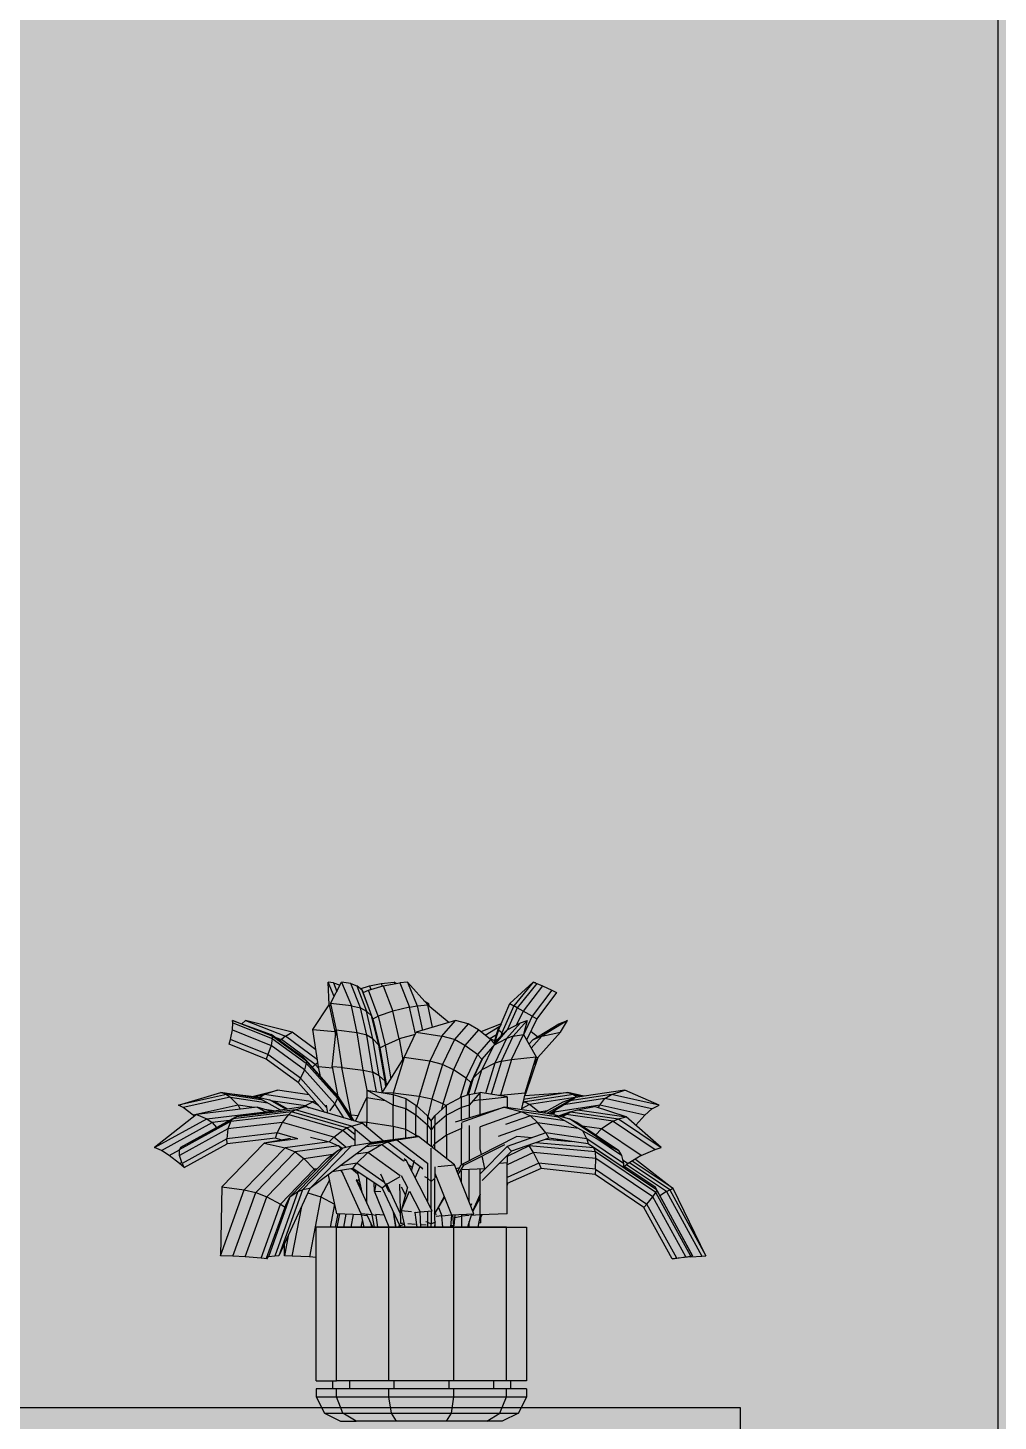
# Model space of a CAD drawing. Header units: millimetres. Extents: x 2258 to 5600, y 711 to 2563.
# Drawn here: x 4138.59 to 4161, y 996.62 to 1028.79 of the extents above; entities that cross this region are included whole.
import ezdxf

# ---------------------------------------------------------------- set-up
doc = ezdxf.new("R2010")
doc.units = ezdxf.units.MM
doc.layers.add('HAT', color=8, linetype='Continuous', lineweight=18)

msp = doc.modelspace()

# ---------------------------------------------------------------- hatches: boundary and pattern name
at = {"true_color": 0xa0522d}
h = msp.add_hatch(color=15, dxfattribs=at)
h.dxf.hatch_style = 1
h.paths.add_polyline_path([(4055.083, 784.054), (4031.083, 784.054), (4031.083, 776.222), (4055.083, 776.222)])
h.paths.add_polyline_path([(4042.083, 780.222, -1), (4044.083, 780.222, -1)], flags=16)
h.paths.add_polyline_path([(4055.083, 776.222), (4031.083, 776.222), (4031.083, 766.622), (4055.083, 766.622)])
h.paths.add_polyline_path([(4042.083, 771.122, -1), (4044.083, 771.122, -1)], flags=16)
h.paths.add_polyline_path([(4131.043, 776.222), (4131.043, 778.622), (4055.083, 778.622), (4055.083, 776.222), (4055.083, 766.622), (4131.043, 766.622), (4131.043, 770.622)])
h.paths.add_polyline_path([(4131.043, 790.622), (4055.083, 790.622), (4055.083, 784.054), (4055.083, 778.622), (4131.043, 778.622), (4131.043, 784.622)])
h.paths.add_polyline_path([(4125.038, 796.622), (4060.503, 796.594, 0.386151), (4055.083, 790.622), (4131.043, 790.622, 0.414468)])
h.paths.add_polyline_path([(4063.083, 814.622), (4055.083, 814.622), (4055.083, 790.622, -0.414214), (4061.083, 796.622), (4063.083, 796.622)])
h.paths.add_polyline_path([(4079.083, 814.622), (4063.083, 814.622), (4063.083, 796.622), (4079.083, 796.622)])
h.paths.add_polyline_path([(4095.083, 814.622), (4079.083, 814.622), (4079.083, 796.622), (4095.083, 796.622)])
h.paths.add_polyline_path([(4111.083, 814.622), (4095.083, 814.622), (4095.083, 796.622), (4111.083, 796.622)])
h.paths.add_polyline_path([(4125.043, 814.622), (4111.083, 814.622), (4111.083, 796.622), (4125.043, 796.622)])
h.paths.add_polyline_path([(4131.043, 814.622), (4125.043, 814.622), (4125.043, 796.622, -0.414214), (4131.043, 790.622)])
h.paths.add_polyline_path([(4155.043, 784.054), (4131.043, 784.054), (4131.043, 776.222), (4155.043, 776.222)])
h.paths.add_polyline_path([(4144.043, 780.222, -1), (4142.043, 780.222, -1)], flags=16)
h.paths.add_polyline_path([(4155.043, 776.222), (4131.043, 776.222), (4131.043, 766.622), (4155.043, 766.622)])
h.paths.add_polyline_path([(4144.043, 771.222, -1), (4142.043, 771.222, -1)], flags=16)
h.paths.add_polyline_path([(4178.995, 846.622), (4164.997, 846.622), (4164.997, 766.622), (4178.995, 766.622)], flags=17)
h.paths.add_polyline_path([(4164.997, 846.622), (4178.995, 846.622), (4178.995, 850.622), (4160.997, 850.622), (4160.997, 766.872), (4160.997, 766.622), (4164.997, 766.622)])
h.paths.add_polyline_path([(4202.997, 850.622), (4178.995, 850.622), (4178.995, 770.622), (4202.997, 770.622)])
h.paths.add_polyline_path([(4055.083, 988.222), (4031.083, 988.222), (4031.083, 978.622), (4055.083, 978.622)])
h.paths.add_polyline_path([(4044.083, 983.122, -1), (4042.083, 983.122, -1)], flags=16)
h.paths.add_polyline_path([(4055.083, 996.371), (4031.083, 996.371), (4031.083, 988.222), (4055.083, 988.222)])
h.paths.add_polyline_path([(4042.083, 992.222, -1), (4044.083, 992.222, -1)], flags=16)
h.paths.add_polyline_path([(4131.043, 988.222), (4131.043, 990.622), (4055.083, 990.622), (4055.083, 978.622), (4131.043, 978.622), (4131.043, 982.622)])
h.paths.add_polyline_path([(4131.043, 1002.622), (4055.083, 1002.622), (4055.083, 996.371), (4055.083, 990.622), (4131.043, 990.622), (4131.043, 996.622)])
h.paths.add_polyline_path([(4125.038, 1008.622), (4060.503, 1008.594, 0.386151), (4055.083, 1002.622), (4131.043, 1002.622, 0.414468)])
h.paths.add_polyline_path([(4063.083, 1026.622), (4055.083, 1026.622), (4055.083, 1002.622, -0.414214), (4061.083, 1008.622), (4063.083, 1008.622)])
h.paths.add_polyline_path([(4079.083, 1026.622), (4063.083, 1026.622), (4063.083, 1008.622), (4079.083, 1008.622)])
h.paths.add_polyline_path([(4095.083, 1026.622), (4079.083, 1026.622), (4079.083, 1008.622), (4095.083, 1008.622)])
h.paths.add_polyline_path([(4111.083, 1026.622), (4095.083, 1026.622), (4095.083, 1008.622), (4111.083, 1008.622)])
h.paths.add_polyline_path([(4125.043, 1026.622), (4111.083, 1026.622), (4111.083, 1008.622), (4125.043, 1008.622)])
h.paths.add_polyline_path([(4131.043, 1026.622), (4125.043, 1026.622), (4125.043, 1008.622, -0.414214), (4131.043, 1002.622)])
h.paths.add_polyline_path([(4155.043, 996.371), (4131.043, 996.371), (4131.043, 988.222), (4155.043, 988.222)])
h.paths.add_polyline_path([(4144.043, 992.222, -1), (4142.043, 992.222, -1)], flags=16)
h.paths.add_polyline_path([(4155.043, 988.222), (4131.043, 988.222), (4131.043, 978.622), (4155.043, 978.622)])
h.paths.add_polyline_path([(4142.043, 983.222, -1), (4144.043, 983.222, -1)], flags=16)
h.paths.add_polyline_path([(4164.997, 1058.622), (4178.995, 1058.622), (4178.995, 1062.622), (4160.997, 1062.622), (4160.997, 979.19), (4160.997, 978.622), (4164.997, 978.622)])
h.paths.add_polyline_path([(4178.995, 1058.622), (4164.997, 1058.622), (4164.997, 978.622), (4178.995, 978.622)], flags=17)
h.paths.add_polyline_path([(4202.997, 1058.622), (4202.997, 1062.622), (4178.995, 1062.622), (4178.995, 982.622), (4202.997, 982.622)])
at = {"layer": 'HAT', "lineweight": 30, "true_color": 0x768692}
h = msp.add_hatch(color=252, dxfattribs=at)
h.dxf.hatch_style = 1
h.paths.add_polyline_path([(4031.083, 1090.939), (4031.083, 996.371), (4055.083, 996.371), (4055.083, 1026.622), (4131.043, 1026.622), (4131.043, 996.371), (4155.043, 996.371), (4155.043, 979.19), (4160.997, 979.19), (4160.997, 1062.622), (4202.997, 1062.622), (4202.997, 1090.939)])

# ---------------------------------------------------------------- linework, layer by layer
at = {"color": 116, "true_color": 0x136734}
for p, q in [((4145.661, 1006.423), (4145.525, 1006.76)), ((4145.546, 1006.235), (4145.525, 1006.76)), ((4145.647, 1006.739), (4145.525, 1006.76)), ((4145.579, 1006.262), (4145.836, 1006.76)), ((4145.647, 1006.739), (4145.724, 1006.546)), ((4145.647, 1006.739), (4145.8, 1006.691)), ((4146.05, 1006.727), (4145.836, 1006.76)), ((4145.836, 1006.76), (4146.06, 1006.212)), ((4146.274, 1006.167), (4146.05, 1006.727)), ((4146.05, 1006.727), (4146.184, 1006.67)), ((4146.184, 1006.67), (4146.41, 1006.091)), ((4146.307, 1006.57), (4146.184, 1006.67)), ((4146.263, 1006.605), (4146.481, 1006.67)), ((4146.455, 1006.57), (4146.792, 1006.67)), ((4146.481, 1006.67), (4146.751, 1006.727)), ((4146.481, 1006.67), (4146.512, 1006.587)), ((4146.751, 1006.727), (4147.046, 1006.76)), ((4146.751, 1006.727), (4146.775, 1006.665)), ((4146.792, 1006.67), (4147.181, 1006.739)), ((4146.792, 1006.67), (4147.019, 1006.091)), ((4147.046, 1006.76), (4147.062, 1006.718)), ((4147.101, 1006.724), (4147.046, 1006.76)), ((4147.357, 1006.76), (4147.181, 1006.739)), ((4147.181, 1006.739), (4147.406, 1006.182)), ((4147.823, 1006.235), (4147.357, 1006.76)), ((4147.357, 1006.76), (4147.581, 1006.212)), ((4149.722, 1006.262), (4150.261, 1006.76)), ((4150.261, 1006.76), (4149.814, 1006.212)), ((4150.341, 1006.727), (4149.892, 1006.167)), ((4150.477, 1006.67), (4150.025, 1006.091)), ((4150.313, 1006.739), (4150.261, 1006.76)), ((4150.261, 1006.76), (4150.341, 1006.727)), ((4150.312, 1006.737), (4150.313, 1006.739)), ((4150.313, 1006.739), (4150.321, 1006.734)), ((4150.341, 1006.727), (4150.477, 1006.67)), ((4150.477, 1006.67), (4150.691, 1006.57)), ((4146.307, 1006.57), (4146.33, 1006.518)), ((4146.476, 1006.122), (4146.307, 1006.57)), ((4146.33, 1006.518), (4146.455, 1006.57)), ((4146.556, 1005.909), (4146.33, 1006.518)), ((4146.68, 1005.969), (4146.455, 1006.57)), ((4150.691, 1006.57), (4150.238, 1005.969)), ((4150.796, 1006.518), (4150.343, 1005.909)), ((4150.691, 1006.57), (4150.796, 1006.518)), ((4145.173, 1005.663), (4145.546, 1006.235)), ((4145.546, 1006.235), (4145.585, 1006.23)), ((4145.546, 1006.235), (4145.682, 1005.617)), ((4146.06, 1006.212), (4145.579, 1006.262)), ((4145.579, 1006.262), (4145.71, 1005.652)), ((4146.06, 1006.212), (4146.274, 1006.167)), ((4146.198, 1005.588), (4146.06, 1006.212)), ((4146.274, 1006.167), (4146.41, 1006.091)), ((4146.417, 1005.536), (4146.274, 1006.167)), ((4146.41, 1006.091), (4146.532, 1005.971)), ((4146.559, 1005.446), (4146.41, 1006.091)), ((4147.019, 1006.091), (4146.68, 1005.969)), ((4147.406, 1006.182), (4147.019, 1006.091)), ((4147.168, 1005.446), (4147.019, 1006.091)), ((4147.406, 1006.182), (4147.581, 1006.212)), ((4147.543, 1005.567), (4147.406, 1006.182)), ((4147.581, 1006.212), (4147.823, 1006.235)), ((4147.581, 1006.212), (4147.705, 1005.645)), ((4147.743, 1006.323), (4147.843, 1006.262)), ((4147.843, 1006.262), (4147.8, 1006.258)), ((4147.823, 1006.235), (4148.319, 1005.829)), ((4147.936, 1005.716), (4147.823, 1006.235)), ((4147.843, 1006.262), (4147.853, 1006.208)), ((4149.459, 1005.652), (4149.722, 1006.262)), ((4149.814, 1006.212), (4149.537, 1005.588)), ((4149.892, 1006.167), (4149.663, 1005.662)), ((4149.722, 1006.262), (4149.814, 1006.212)), ((4149.892, 1006.167), (4149.814, 1006.212)), ((4150.025, 1006.091), (4149.878, 1005.776)), ((4150.025, 1006.091), (4149.892, 1006.167)), ((4150.238, 1005.969), (4150.025, 1006.091)), ((4143.313, 1005.657), (4143.321, 1005.822)), ((4144.233, 1005.511), (4143.315, 1005.874)), ((4143.315, 1005.874), (4144.212, 1005.552)), ((4143.321, 1005.822), (4143.315, 1005.874)), ((4143.321, 1005.822), (4144.235, 1005.46)), ((4143.619, 1005.874), (4143.534, 1005.794)), ((4143.619, 1005.874), (4144.539, 1005.511)), ((4144.695, 1005.603), (4143.619, 1005.874)), ((4146.694, 1005.306), (4146.536, 1005.96)), ((4146.556, 1005.909), (4146.68, 1005.969)), ((4146.556, 1005.909), (4146.718, 1005.241)), ((4146.68, 1005.969), (4146.839, 1005.306)), ((4148.468, 1005.874), (4147.56, 1005.603)), ((4148.149, 1005.511), (4148.468, 1005.874)), ((4148.756, 1005.794), (4148.44, 1005.432)), ((4148.756, 1005.794), (4148.468, 1005.874)), ((4148.995, 1005.657), (4148.756, 1005.794)), ((4149.522, 1005.799), (4149.051, 1005.612)), ((4149.149, 1005.534), (4149.49, 1005.742)), ((4149.518, 1005.789), (4149.446, 1005.663)), ((4149.964, 1005.822), (4149.647, 1005.46)), ((4149.655, 1005.657), (4149.964, 1005.822)), ((4149.799, 1005.511), (4150.118, 1005.874)), ((4149.964, 1005.822), (4150.118, 1005.874)), ((4150.118, 1005.874), (4150.033, 1005.552)), ((4150.238, 1005.969), (4150.035, 1005.545)), ((4150.343, 1005.909), (4150.105, 1005.421)), ((4150.238, 1005.969), (4150.343, 1005.909)), ((4150.259, 1005.432), (4150.853, 1005.794)), ((4151.055, 1005.874), (4150.456, 1005.511)), ((4150.853, 1005.794), (4151.055, 1005.874)), ((4150.888, 1005.603), (4151.055, 1005.874)), ((4143.241, 1005.324), (4143.269, 1005.434)), ((4143.269, 1005.434), (4143.313, 1005.657)), ((4144.135, 1005.085), (4143.269, 1005.434)), ((4143.313, 1005.657), (4144.207, 1005.298)), ((4144.235, 1005.46), (4144.207, 1005.298)), ((4144.233, 1005.511), (4144.212, 1005.552)), ((4144.965, 1004.999), (4144.212, 1005.552)), ((4144.212, 1005.552), (4144.937, 1005.031)), ((4144.233, 1005.511), (4144.235, 1005.46)), ((4145.024, 1004.933), (4144.233, 1005.511)), ((4144.235, 1005.46), (4145.02, 1004.886)), ((4144.295, 1005.49), (4144.444, 1005.432)), ((4144.444, 1005.432), (4144.418, 1005.403)), ((4144.539, 1005.511), (4144.444, 1005.432)), ((4145.228, 1004.859), (4144.444, 1005.432)), ((4144.539, 1005.511), (4144.695, 1005.603)), ((4145.279, 1004.967), (4144.539, 1005.511)), ((4145.243, 1005.198), (4144.695, 1005.603)), ((4145.305, 1004.799), (4145.173, 1005.663)), ((4145.173, 1005.663), (4145.682, 1005.617)), ((4145.618, 1004.799), (4145.71, 1005.652)), ((4145.682, 1005.617), (4145.695, 1005.526)), ((4145.682, 1005.617), (4145.705, 1005.612)), ((4146.198, 1005.588), (4145.71, 1005.652)), ((4145.71, 1005.652), (4145.844, 1004.789)), ((4146.417, 1005.536), (4146.198, 1005.588)), ((4146.335, 1004.728), (4146.198, 1005.588)), ((4146.559, 1005.446), (4146.417, 1005.536)), ((4146.558, 1004.678), (4146.417, 1005.536)), ((4146.559, 1005.446), (4146.694, 1005.306)), ((4146.703, 1004.594), (4146.559, 1005.446)), ((4146.839, 1005.306), (4147.168, 1005.446)), ((4147.533, 1005.549), (4147.168, 1005.446)), ((4147.168, 1005.446), (4147.249, 1004.963)), ((4147.283, 1005.018), (4147.56, 1005.603)), ((4147.56, 1005.603), (4148.149, 1005.511)), ((4148.149, 1005.511), (4147.876, 1004.933)), ((4148.44, 1005.432), (4148.149, 1005.511)), ((4148.44, 1005.432), (4148.167, 1004.859)), ((4148.684, 1005.298), (4148.44, 1005.432)), ((4148.995, 1005.657), (4148.684, 1005.298)), ((4149.277, 1005.434), (4148.976, 1005.085)), ((4149.277, 1005.434), (4148.995, 1005.657)), ((4149.261, 1005.46), (4149.231, 1005.47)), ((4149.261, 1005.46), (4149.252, 1005.452)), ((4149.261, 1005.46), (4149.41, 1005.55)), ((4149.261, 1005.46), (4149.365, 1005.408)), ((4149.277, 1005.434), (4149.372, 1005.324)), ((4149.446, 1005.663), (4149.349, 1005.351)), ((4149.352, 1005.301), (4149.647, 1005.46)), ((4149.459, 1005.652), (4149.355, 1005.341)), ((4149.357, 1005.341), (4149.437, 1005.434)), ((4149.364, 1005.349), (4149.459, 1005.652)), ((4149.437, 1005.434), (4149.372, 1005.324)), ((4149.647, 1005.46), (4149.374, 1004.886)), ((4149.655, 1005.657), (4149.378, 1005.337)), ((4149.655, 1005.657), (4149.437, 1005.434)), ((4149.446, 1005.663), (4149.459, 1005.652)), ((4149.537, 1005.588), (4149.459, 1005.652)), ((4149.537, 1005.588), (4149.511, 1005.509)), ((4149.524, 1004.933), (4149.799, 1005.511)), ((4149.537, 1005.588), (4149.565, 1005.565)), ((4149.799, 1005.511), (4149.647, 1005.46)), ((4149.758, 1004.971), (4150.033, 1005.552)), ((4149.799, 1005.511), (4150.033, 1005.552)), ((4150.033, 1005.552), (4150.326, 1005.031)), ((4150.158, 1005.329), (4150.259, 1005.432)), ((4150.259, 1005.432), (4150.161, 1005.323)), ((4150.207, 1005.629), (4150.364, 1005.495)), ((4150.456, 1005.511), (4150.21, 1005.236)), ((4150.259, 1005.432), (4150.456, 1005.511)), ((4150.888, 1005.603), (4150.369, 1005.018)), ((4150.456, 1005.511), (4150.888, 1005.603)), ((4144.092, 1004.981), (4143.241, 1005.324)), ((4144.135, 1005.085), (4144.092, 1004.981)), ((4144.207, 1005.298), (4144.135, 1005.085)), ((4144.888, 1004.539), (4144.135, 1005.085)), ((4144.981, 1004.735), (4144.207, 1005.298)), ((4146.694, 1005.306), (4146.718, 1005.241)), ((4146.839, 1004.468), (4146.694, 1005.306)), ((4146.718, 1005.241), (4146.839, 1005.306)), ((4146.718, 1005.241), (4146.864, 1004.411)), ((4146.839, 1005.306), (4146.974, 1004.525)), ((4148.684, 1005.298), (4148.416, 1004.735)), ((4148.976, 1005.085), (4148.684, 1005.298)), ((4148.976, 1005.085), (4148.715, 1004.539)), ((4149.076, 1004.981), (4148.976, 1005.085)), ((4149.372, 1005.324), (4149.076, 1004.981)), ((4149.341, 1005.288), (4149.077, 1004.735)), ((4144.832, 1004.444), (4144.092, 1004.981)), ((4144.981, 1004.735), (4144.888, 1004.539)), ((4144.937, 1005.031), (4145.004, 1004.971)), ((4145.67, 1004.203), (4144.937, 1005.031)), ((4145.02, 1004.886), (4144.981, 1004.735)), ((4145.679, 1003.951), (4144.981, 1004.735)), ((4145.004, 1004.971), (4145.731, 1004.151)), ((4145.024, 1004.933), (4145.02, 1004.886)), ((4145.02, 1004.886), (4145.738, 1004.079)), ((4145.022, 1004.933), (4145.024, 1004.933)), ((4145.67, 1004.201), (4145.024, 1004.933)), ((4145.161, 1004.792), (4145.228, 1004.859)), ((4145.228, 1004.859), (4145.289, 1004.904)), ((4145.312, 1004.764), (4145.228, 1004.859)), ((4145.623, 1004.771), (4145.305, 1004.799)), ((4145.346, 1004.583), (4145.305, 1004.799)), ((4145.844, 1004.789), (4145.618, 1004.799)), ((4145.618, 1004.799), (4145.749, 1004.121)), ((4145.844, 1004.789), (4146.335, 1004.728)), ((4146.058, 1003.687), (4145.844, 1004.789)), ((4146.335, 1004.728), (4146.558, 1004.678)), ((4146.423, 1004.265), (4146.335, 1004.728)), ((4146.772, 1004.205), (4147.283, 1005.018)), ((4147.283, 1005.018), (4147.028, 1004.191)), ((4147.876, 1004.933), (4147.283, 1005.018)), ((4147.876, 1004.933), (4147.623, 1004.118)), ((4148.167, 1004.859), (4147.876, 1004.933)), ((4148.167, 1004.859), (4147.92, 1004.056)), ((4148.416, 1004.735), (4148.167, 1004.859)), ((4148.416, 1004.735), (4148.174, 1003.951)), ((4148.715, 1004.539), (4148.416, 1004.735)), ((4149.076, 1004.981), (4148.819, 1004.444)), ((4149.098, 1005.007), (4148.874, 1004.539)), ((4149.077, 1004.735), (4148.874, 1004.539)), ((4148.907, 1004.185), (4149.077, 1004.735)), ((4149.374, 1004.886), (4149.077, 1004.735)), ((4149.374, 1004.886), (4149.157, 1004.19)), ((4149.524, 1004.933), (4149.288, 1004.169)), ((4149.524, 1004.933), (4149.374, 1004.886)), ((4149.758, 1004.971), (4149.504, 1004.151)), ((4149.524, 1004.933), (4149.758, 1004.971)), ((4149.758, 1004.971), (4150.326, 1005.031)), ((4150.073, 1004.203), (4150.326, 1005.031)), ((4150.369, 1005.018), (4150.091, 1004.203)), ((4150.369, 1005.018), (4150.269, 1004.846)), ((4150.369, 1005.018), (4150.318, 1005.007)), ((4144.888, 1004.539), (4144.832, 1004.444)), ((4145.448, 1003.751), (4144.832, 1004.444)), ((4145.487, 1003.864), (4144.888, 1004.539)), ((4146.703, 1004.594), (4146.558, 1004.678)), ((4146.641, 1004.228), (4146.558, 1004.678)), ((4146.839, 1004.468), (4146.703, 1004.594)), ((4146.703, 1004.594), (4146.772, 1004.205)), ((4146.839, 1004.468), (4146.864, 1004.411)), ((4146.859, 1004.344), (4146.839, 1004.468)), ((4146.864, 1004.411), (4146.918, 1004.435)), ((4146.864, 1004.411), (4146.87, 1004.362)), ((4148.715, 1004.539), (4148.575, 1004.085)), ((4148.819, 1004.444), (4148.715, 1004.539)), ((4148.819, 1004.444), (4148.725, 1004.142)), ((4148.874, 1004.539), (4148.755, 1004.152)), ((4148.874, 1004.539), (4148.819, 1004.444)), ((4142.07, 1003.918), (4143.045, 1004.21)), ((4143.174, 1004.162), (4142.07, 1003.918)), ((4143.262, 1004.103), (4142.174, 1003.862)), ((4143.948, 1004.07), (4143.045, 1004.21)), ((4143.174, 1004.162), (4143.045, 1004.21)), ((4143.045, 1004.21), (4143.881, 1004.11)), ((4144.014, 1004.034), (4143.174, 1004.162)), ((4143.174, 1004.162), (4143.262, 1004.103)), ((4143.262, 1004.103), (4144.128, 1003.97)), ((4143.444, 1003.918), (4143.262, 1004.103)), ((4143.771, 1004.121), (4144.354, 1004.267)), ((4143.838, 1004.115), (4144.053, 1004.162)), ((4143.881, 1004.11), (4144.172, 1004.038)), ((4143.881, 1004.11), (4144.431, 1003.802)), ((4144.053, 1004.162), (4143.943, 1004.093)), ((4144.354, 1004.267), (4144.053, 1004.162)), ((4145.168, 1003.993), (4144.053, 1004.162)), ((4145.089, 1004.154), (4144.354, 1004.267)), ((4145.731, 1004.151), (4145.67, 1004.203)), ((4146.089, 1003.564), (4145.67, 1004.203)), ((4145.731, 1004.151), (4146.119, 1003.556)), ((4145.741, 1004.095), (4145.738, 1004.079)), ((4146.155, 1003.545), (4146.415, 1004.093)), ((4147.024, 1003.918), (4146.415, 1004.267)), ((4146.415, 1004.267), (4147.024, 1004.162)), ((4146.415, 1004.267), (4146.415, 1004.093)), ((4146.415, 1004.093), (4146.839, 1004.023)), ((4146.415, 1004.093), (4146.415, 1003.514)), ((4147.028, 1004.191), (4146.79, 1004.201)), ((4147.028, 1004.191), (4147.019, 1004.162)), ((4147.024, 1004.162), (4147.317, 1004.072)), ((4147.024, 1004.162), (4147.024, 1003.918)), ((4147.623, 1004.118), (4147.028, 1004.191)), ((4147.623, 1004.118), (4147.573, 1003.897)), ((4147.92, 1004.056), (4147.623, 1004.118)), ((4148.607, 1004.103), (4148.254, 1003.918)), ((4148.779, 1004.162), (4148.607, 1004.103)), ((4148.607, 1003.862), (4148.607, 1004.103)), ((4148.779, 1004.162), (4149.038, 1004.21)), ((4149.038, 1004.21), (4148.779, 1003.918)), ((4148.779, 1004.162), (4148.779, 1003.918)), ((4149.658, 1004.11), (4149.038, 1004.21)), ((4149.038, 1004.038), (4149.038, 1004.21)), ((4149.038, 1004.038), (4149.658, 1004.11)), ((4149.504, 1004.151), (4149.45, 1004.142)), ((4149.5, 1004.134), (4149.504, 1004.151)), ((4149.504, 1004.151), (4150.073, 1004.203)), ((4149.658, 1004.11), (4149.658, 1003.859)), ((4150.073, 1004.203), (4149.983, 1003.812)), ((4151.061, 1004.21), (4150.038, 1004.052)), ((4150.091, 1004.203), (4150.051, 1004.113)), ((4150.063, 1004.141), (4151.061, 1004.21)), ((4150.091, 1004.203), (4150.071, 1004.201)), ((4151.189, 1004.162), (4150.073, 1003.993)), ((4151.273, 1004.103), (4150.174, 1003.936)), ((4151.23, 1004.093), (4150.575, 1003.727)), ((4150.629, 1003.72), (4151.23, 1004.093)), ((4150.952, 1003.993), (4151.23, 1004.093)), ((4151.426, 1004.123), (4151.061, 1004.21)), ((4151.061, 1004.21), (4151.189, 1004.162)), ((4152.067, 1004.162), (4151.106, 1004.016)), ((4151.189, 1004.162), (4151.389, 1004.116)), ((4151.189, 1004.162), (4151.273, 1004.103)), ((4152.374, 1004.267), (4151.23, 1004.093)), ((4151.273, 1004.103), (4151.281, 1004.1)), ((4151.274, 1004.1), (4151.273, 1004.103)), ((4151.918, 1004.072), (4152.067, 1004.162)), ((4152.067, 1004.162), (4152.374, 1004.267)), ((4153.172, 1003.918), (4152.067, 1004.162)), ((4153.172, 1003.918), (4152.374, 1004.267)), ((4143.444, 1003.918), (4142.406, 1003.689)), ((4143.884, 1003.869), (4142.485, 1003.705)), ((4142.722, 1003.604), (4144.079, 1003.764)), ((4144.68, 1003.764), (4143.323, 1003.604)), ((4144.996, 1003.885), (4143.398, 1003.65)), ((4144.773, 1003.81), (4143.398, 1003.65)), ((4143.444, 1003.918), (4143.496, 1003.823)), ((4143.817, 1003.861), (4143.444, 1003.918)), ((4143.884, 1003.869), (4144.079, 1003.764)), ((4144.218, 1003.771), (4143.884, 1003.869)), ((4144.009, 1003.831), (4144.318, 1003.784)), ((4144.079, 1003.764), (4144.091, 1003.751)), ((4144.11, 1003.754), (4144.079, 1003.764)), ((4144.172, 1004.038), (4144.29, 1003.993)), ((4144.56, 1003.82), (4144.172, 1004.038)), ((4144.197, 1004.028), (4144.999, 1003.907)), ((4144.59, 1003.825), (4144.29, 1003.993)), ((4144.613, 1003.705), (4144.68, 1003.764)), ((4144.68, 1003.764), (4144.773, 1003.81)), ((4145.95, 1003.394), (4144.68, 1003.764)), ((4144.773, 1003.81), (4144.996, 1003.885)), ((4146.062, 1003.435), (4144.773, 1003.81)), ((4144.999, 1003.907), (4144.973, 1003.88)), ((4146.311, 1003.501), (4144.996, 1003.885)), ((4144.999, 1003.907), (4145.168, 1003.993)), ((4144.999, 1003.907), (4145.081, 1003.859)), ((4145.168, 1003.993), (4145.219, 1004.008)), ((4145.168, 1003.993), (4145.3, 1003.918)), ((4145.477, 1003.916), (4145.513, 1003.733)), ((4145.679, 1003.951), (4145.557, 1003.787)), ((4145.738, 1004.079), (4145.679, 1003.951)), ((4145.886, 1003.623), (4145.679, 1003.951)), ((4145.738, 1004.079), (4146.065, 1003.571)), ((4147.317, 1003.833), (4147.024, 1003.918)), ((4147.024, 1003.427), (4147.024, 1003.918)), ((4147.317, 1004.072), (4147.551, 1003.918)), ((4147.317, 1004.072), (4147.317, 1003.833)), ((4147.551, 1003.689), (4147.317, 1003.833)), ((4147.317, 1003.353), (4147.317, 1003.831)), ((4147.551, 1003.918), (4147.817, 1003.673)), ((4147.551, 1003.918), (4147.551, 1003.689)), ((4147.92, 1004.056), (4147.828, 1003.655)), ((4148.174, 1003.951), (4147.92, 1004.056)), ((4148.254, 1003.918), (4147.987, 1003.673)), ((4148.174, 1003.951), (4148.142, 1003.817)), ((4148.246, 1003.912), (4148.174, 1003.951)), ((4148.254, 1003.689), (4148.254, 1003.918)), ((4148.607, 1003.862), (4148.254, 1003.689)), ((4148.462, 1003.533), (4149.593, 1003.869)), ((4148.779, 1003.918), (4148.607, 1003.862)), ((4149.593, 1003.869), (4148.607, 1003.514)), ((4148.607, 1003.578), (4148.607, 1003.862)), ((4148.779, 1003.918), (4148.779, 1003.628)), ((4149.038, 1004.038), (4148.858, 1004.007)), ((4149.996, 1003.764), (4149.036, 1003.42)), ((4149.038, 1003.704), (4149.038, 1004.038)), ((4150.736, 1003.705), (4149.593, 1003.869)), ((4149.593, 1003.869), (4149.996, 1003.764)), ((4150.174, 1003.936), (4149.986, 1003.831)), ((4150.85, 1003.64), (4149.996, 1003.764)), ((4149.996, 1003.764), (4150.194, 1003.673)), ((4150.073, 1003.993), (4150.017, 1003.962)), ((4150.027, 1004.007), (4150.073, 1003.993)), ((4150.073, 1003.993), (4150.174, 1003.936)), ((4150.397, 1003.759), (4150.174, 1003.936)), ((4150.389, 1003.754), (4150.397, 1003.759)), ((4150.583, 1003.787), (4150.397, 1003.759)), ((4150.397, 1003.759), (4150.402, 1003.753)), ((4150.497, 1003.738), (4150.952, 1003.993)), ((4150.668, 1003.713), (4150.749, 1003.759)), ((4150.749, 1003.759), (4150.732, 1003.705)), ((4151.796, 1003.918), (4150.749, 1003.759)), ((4150.749, 1003.759), (4150.776, 1003.81)), ((4151.125, 1003.764), (4150.862, 1003.669)), ((4151.918, 1004.072), (4150.961, 1003.926)), ((4151.02, 1003.705), (4151.125, 1003.764)), ((4151.125, 1003.764), (4151.286, 1003.81)), ((4151.125, 1003.764), (4152.232, 1003.604)), ((4151.286, 1003.81), (4151.677, 1003.885)), ((4151.286, 1003.81), (4152.407, 1003.65)), ((4152.407, 1003.65), (4151.677, 1003.885)), ((4151.762, 1003.858), (4151.796, 1003.918)), ((4151.796, 1003.918), (4151.918, 1004.072)), ((4152.836, 1003.689), (4151.796, 1003.918)), ((4152.998, 1003.833), (4151.918, 1004.072)), ((4152.836, 1003.689), (4152.998, 1003.833)), ((4152.998, 1003.833), (4153.172, 1003.918)), ((4142.485, 1003.705), (4141.514, 1002.939)), ((4141.514, 1002.939), (4142.722, 1003.604)), ((4141.673, 1002.87), (4142.848, 1003.519)), ((4142.093, 1002.895), (4143.28, 1003.548)), ((4143.398, 1003.65), (4142.115, 1002.939)), ((4142.115, 1002.939), (4143.323, 1003.604)), ((4142.406, 1003.689), (4142.429, 1003.661)), ((4142.485, 1003.705), (4142.722, 1003.604)), ((4142.722, 1003.604), (4142.848, 1003.519)), ((4143.244, 1003.564), (4142.848, 1003.519)), ((4142.848, 1003.519), (4142.945, 1003.399)), ((4143.28, 1003.548), (4143.21, 1003.371)), ((4144.469, 1003.52), (4143.21, 1003.371)), ((4143.28, 1003.548), (4144.613, 1003.705)), ((4143.28, 1003.548), (4143.323, 1003.604)), ((4143.323, 1003.604), (4143.398, 1003.65)), ((4144.349, 1003.275), (4144.469, 1003.52)), ((4144.469, 1003.52), (4144.613, 1003.705)), ((4145.652, 1003.178), (4144.469, 1003.52)), ((4144.613, 1003.705), (4145.862, 1003.342)), ((4145.51, 1003.733), (4145.513, 1003.736)), ((4146.034, 1003.687), (4146.058, 1003.687)), ((4146.214, 1003.671), (4146.058, 1003.687)), ((4146.068, 1003.633), (4146.058, 1003.687)), ((4146.062, 1003.435), (4146.311, 1003.501)), ((4146.415, 1003.514), (4146.235, 1003.522)), ((4146.8, 1003.09), (4146.311, 1003.501)), ((4147.024, 1003.427), (4146.415, 1003.514)), ((4146.415, 1003.412), (4146.415, 1003.514)), ((4147.817, 1003.458), (4147.551, 1003.689)), ((4147.551, 1003.227), (4147.551, 1003.687)), ((4147.902, 1003.553), (4147.817, 1003.673)), ((4147.817, 1003.673), (4147.817, 1003.458)), ((4147.817, 1003.032), (4147.817, 1003.458)), ((4147.817, 1003.458), (4147.902, 1003.347)), ((4147.902, 1003.553), (4147.987, 1003.673)), ((4147.902, 1003.553), (4147.902, 1003.347)), ((4147.987, 1003.458), (4147.902, 1003.347)), ((4148.254, 1003.689), (4147.987, 1003.458)), ((4147.987, 1003.673), (4147.987, 1003.458)), ((4147.987, 1003.026), (4147.987, 1003.458)), ((4148.254, 1003.227), (4148.254, 1003.687)), ((4148.607, 1003.501), (4148.607, 1003.379)), ((4150.359, 1003.52), (4149.449, 1003.196)), ((4150.194, 1003.673), (4149.621, 1003.468)), ((4150.994, 1003.558), (4150.194, 1003.673)), ((4150.194, 1003.673), (4150.359, 1003.52)), ((4150.554, 1003.275), (4150.359, 1003.52)), ((4150.359, 1003.52), (4151.304, 1003.383)), ((4150.736, 1003.705), (4152.088, 1002.939)), ((4150.736, 1003.705), (4151.102, 1003.604)), ((4151.02, 1003.705), (4150.896, 1003.659)), ((4151.02, 1003.705), (4150.952, 1003.645)), ((4152.107, 1003.548), (4151.02, 1003.705)), ((4152.088, 1002.939), (4151.102, 1003.604)), ((4151.271, 1003.519), (4151.102, 1003.604)), ((4152.229, 1002.87), (4151.271, 1003.519)), ((4152.107, 1003.548), (4151.837, 1003.371)), ((4152.107, 1003.548), (4152.232, 1003.604)), ((4152.107, 1003.548), (4153.075, 1002.895)), ((4152.232, 1003.604), (4152.407, 1003.65)), ((4152.232, 1003.604), (4153.216, 1002.939)), ((4153.216, 1002.939), (4152.407, 1003.65)), ((4152.623, 1003.458), (4152.63, 1003.458)), ((4152.63, 1003.458), (4152.626, 1003.455)), ((4152.836, 1003.689), (4152.63, 1003.458)), ((4143.21, 1003.371), (4142.088, 1002.754)), ((4143.187, 1003.137), (4142.151, 1002.568)), ((4143.21, 1003.371), (4143.187, 1003.137)), ((4144.349, 1003.275), (4143.187, 1003.137)), ((4143.192, 1003.023), (4143.187, 1003.137)), ((4144.307, 1003.154), (4143.192, 1003.023)), ((4144.655, 1003.145), (4144.05, 1003.037)), ((4144.821, 1003.139), (4144.05, 1003.037)), ((4144.307, 1003.154), (4144.349, 1003.275)), ((4144.456, 1003.109), (4144.307, 1003.154)), ((4144.821, 1003.139), (4144.349, 1003.275)), ((4145.12, 1003.178), (4145.559, 1003.072)), ((4145.652, 1003.178), (4145.551, 1003.072)), ((4145.652, 1003.178), (4145.862, 1003.342)), ((4145.932, 1002.946), (4145.652, 1003.178)), ((4145.862, 1003.342), (4145.95, 1003.394)), ((4145.862, 1003.342), (4146.145, 1003.104)), ((4145.95, 1003.394), (4146.062, 1003.435)), ((4146.147, 1003.229), (4145.95, 1003.394)), ((4146.062, 1003.435), (4146.518, 1003.052)), ((4146.147, 1002.992), (4146.147, 1003.363)), ((4147.113, 1003.119), (4146.507, 1003.037)), ((4147.609, 1003.195), (4146.532, 1003.055)), ((4146.903, 1003.072), (4147.113, 1003.119)), ((4147.024, 1003.427), (4147.024, 1003.118)), ((4147.317, 1003.353), (4147.024, 1003.427)), ((4147.113, 1003.119), (4147.609, 1003.195)), ((4147.113, 1003.119), (4147.817, 1002.577)), ((4147.551, 1003.227), (4147.317, 1003.353)), ((4147.317, 1003.157), (4147.317, 1003.353)), ((4147.596, 1003.193), (4147.551, 1003.227)), ((4147.551, 1003.186), (4147.551, 1003.227)), ((4148.445, 1002.543), (4147.609, 1003.195)), ((4147.902, 1003.345), (4147.902, 1002.965)), ((4148.254, 1003.227), (4147.987, 1003.026)), ((4148.607, 1003.379), (4148.254, 1003.227)), ((4148.254, 1003.227), (4148.254, 1002.692)), ((4149.879, 1003.195), (4148.599, 1002.543)), ((4148.607, 1002.546), (4148.607, 1003.379)), ((4148.794, 1003.429), (4148.776, 1003.432)), ((4148.779, 1003.427), (4148.779, 1002.633)), ((4149.038, 1002.913), (4149.038, 1003.42)), ((4150.554, 1003.275), (4149.662, 1002.96)), ((4150.619, 1003.154), (4149.761, 1002.854)), ((4150.233, 1003.16), (4149.879, 1003.195)), ((4151.21, 1003.068), (4150.539, 1003.126)), ((4151.502, 1003.137), (4150.554, 1003.275)), ((4150.554, 1003.275), (4150.619, 1003.154)), ((4150.555, 1003.131), (4151.161, 1003.075)), ((4151.53, 1003.023), (4150.619, 1003.154)), ((4151.837, 1003.371), (4151.392, 1003.435)), ((4151.502, 1003.137), (4151.408, 1003.322)), ((4151.502, 1003.137), (4151.53, 1003.023)), ((4152.346, 1002.568), (4151.502, 1003.137)), ((4151.837, 1003.371), (4151.698, 1003.227)), ((4152.301, 1002.754), (4151.703, 1003.157)), ((4152.751, 1002.754), (4151.837, 1003.371)), ((4142.196, 1002.476), (4143.192, 1003.023)), ((4144.05, 1003.037), (4143.067, 1002.031)), ((4144.528, 1002.931), (4143.585, 1001.96)), ((4144.763, 1002.839), (4143.852, 1001.901)), ((4144.05, 1003.037), (4144.528, 1002.931)), ((4145.559, 1003.072), (4144.528, 1002.931)), ((4144.528, 1002.931), (4144.763, 1002.839)), ((4145.76, 1002.982), (4144.763, 1002.839)), ((4144.763, 1002.839), (4144.962, 1002.684)), ((4145.747, 1002.87), (4144.826, 1001.921)), ((4145.873, 1002.931), (4144.929, 1001.96)), ((4146.532, 1003.055), (4145.104, 1001.991)), ((4146.065, 1002.978), (4145.104, 1001.991)), ((4145.499, 1002.684), (4145.747, 1002.87)), ((4145.559, 1003.072), (4145.76, 1002.982)), ((4145.747, 1002.87), (4145.873, 1002.931)), ((4145.826, 1002.908), (4145.76, 1002.982)), ((4145.846, 1002.916), (4145.76, 1002.982)), ((4145.873, 1002.931), (4146.065, 1002.978)), ((4146.065, 1002.978), (4146.532, 1003.055)), ((4146.441, 1002.826), (4146.168, 1002.784)), ((4146.184, 1002.579), (4146.441, 1002.826)), ((4146.407, 1002.962), (4146.757, 1003.013)), ((4146.441, 1002.826), (4146.757, 1003.013)), ((4147.186, 1002.283), (4146.441, 1002.826)), ((4146.903, 1003.072), (4146.474, 1003.013)), ((4146.757, 1003.013), (4146.903, 1003.072)), ((4147.255, 1002.636), (4146.757, 1003.013)), ((4146.903, 1003.072), (4147.712, 1002.456)), ((4147.902, 1002.158), (4147.902, 1002.928)), ((4147.987, 1003.026), (4147.921, 1002.951)), ((4147.987, 1002.9), (4147.987, 1003.026)), ((4148.658, 1002.531), (4149.601, 1003.01)), ((4149.662, 1002.96), (4149.036, 1002.335)), ((4149.066, 1002.78), (4149.038, 1002.913)), ((4149.761, 1002.854), (4149.08, 1002.176)), ((4150.167, 1002.982), (4149.657, 1002.731)), ((4149.658, 1002.962), (4149.662, 1002.96)), ((4150.264, 1002.826), (4149.658, 1002.538)), ((4149.662, 1002.96), (4149.761, 1002.854)), ((4150.156, 1002.992), (4150.167, 1002.982)), ((4150.264, 1002.826), (4150.167, 1002.982)), ((4151.697, 1002.839), (4150.167, 1002.982)), ((4151.706, 1002.684), (4150.264, 1002.826)), ((4150.392, 1002.579), (4150.264, 1002.826)), ((4151.661, 1002.931), (4150.323, 1003.049)), ((4152.34, 1002.476), (4151.53, 1003.023)), ((4151.654, 1002.937), (4151.661, 1002.931)), ((4153.106, 1001.96), (4151.661, 1002.931)), ((4151.697, 1002.839), (4151.661, 1002.931)), ((4153.091, 1001.901), (4151.697, 1002.839)), ((4151.706, 1002.684), (4151.697, 1002.839)), ((4152.088, 1002.939), (4152.229, 1002.87)), ((4152.229, 1002.87), (4152.301, 1002.754)), ((4152.751, 1002.754), (4153.075, 1002.895)), ((4153.075, 1002.895), (4153.216, 1002.939)), ((4144.962, 1002.684), (4144.105, 1001.798)), ((4144.642, 1001.798), (4145.499, 1002.684)), ((4144.962, 1002.684), (4145.633, 1002.785)), ((4145.199, 1002.438), (4144.962, 1002.684)), ((4146.184, 1002.579), (4145.808, 1002.517)), ((4146.096, 1002.458), (4146.184, 1002.579)), ((4146.834, 1002.124), (4146.184, 1002.579)), ((4147.255, 1002.636), (4147.327, 1002.649)), ((4147.281, 1002.687), (4147.327, 1002.649)), ((4147.93, 1001.479), (4147.327, 1002.649)), ((4147.471, 1002.473), (4147.383, 1002.54)), ((4147.453, 1002.402), (4147.519, 1002.649)), ((4147.535, 1002.242), (4147.646, 1002.505)), ((4147.817, 1002.577), (4147.817, 1002.23)), ((4147.987, 1002.494), (4147.987, 1002.23)), ((4148.059, 1002.502), (4148.445, 1002.543)), ((4148.886, 1001.408), (4148.445, 1002.543)), ((4148.56, 1002.473), (4148.481, 1002.446)), ((4148.509, 1002.376), (4148.599, 1002.543)), ((4148.53, 1002.319), (4148.658, 1002.531)), ((4148.658, 1002.531), (4148.599, 1002.543)), ((4149.072, 1002.741), (4149.134, 1002.453)), ((4149.488, 1002.582), (4149.658, 1002.595)), ((4150.392, 1002.579), (4149.657, 1002.245)), ((4149.658, 1002.751), (4149.658, 1002.595)), ((4149.658, 1001.408), (4149.658, 1002.595)), ((4150.392, 1002.579), (4150.441, 1002.458)), ((4151.701, 1002.438), (4150.392, 1002.579)), ((4151.701, 1002.438), (4151.706, 1002.684)), ((4153.019, 1001.798), (4151.706, 1002.684)), ((4152.301, 1002.754), (4152.346, 1002.568)), ((4152.324, 1002.654), (4152.455, 1002.568)), ((4152.455, 1002.568), (4152.34, 1002.476)), ((4152.346, 1002.568), (4152.34, 1002.476)), ((4152.373, 1002.502), (4153.078, 1002.031)), ((4153.339, 1001.921), (4152.418, 1002.538)), ((4152.751, 1002.754), (4152.455, 1002.568)), ((4153.412, 1001.96), (4152.481, 1002.584)), ((4153.491, 1001.991), (4152.545, 1002.625)), ((4152.623, 1002.672), (4153.491, 1001.991)), ((4144.426, 1001.634), (4145.199, 1002.438)), ((4145.273, 1002.45), (4145.199, 1002.438)), ((4145.199, 1002.438), (4145.223, 1002.401)), ((4145.359, 1001.798), (4145.561, 1002.191)), ((4145.724, 1001.408), (4145.536, 1002.312)), ((4146.096, 1002.458), (4145.62, 1002.376)), ((4145.87, 1002.337), (4145.828, 1002.412)), ((4146.289, 1001.408), (4145.836, 1002.412)), ((4146.067, 1002.453), (4146.202, 1002.342)), ((4146.769, 1001.999), (4146.096, 1002.458)), ((4146.196, 1002.176), (4146.171, 1002.194)), ((4146.171, 1002.194), (4146.538, 1001.386)), ((4146.191, 1002.391), (4146.301, 1001.909)), ((4146.196, 1002.176), (4146.234, 1002.202)), ((4146.271, 1002.037), (4146.196, 1002.176)), ((4146.415, 1001.657), (4146.415, 1002.24)), ((4146.921, 1001.939), (4146.743, 1002.324)), ((4146.883, 1002.091), (4147.19, 1002.274)), ((4147.355, 1002.026), (4147.221, 1002.288)), ((4147.697, 1002.451), (4147.712, 1002.456)), ((4147.817, 1002.23), (4147.759, 1002.26)), ((4147.902, 1002.158), (4147.817, 1002.23)), ((4147.817, 1002.23), (4147.817, 1001.698)), ((4147.982, 1002.227), (4147.902, 1002.158)), ((4147.902, 1001.533), (4147.902, 1002.158)), ((4147.985, 1002.351), (4148.372, 1001.382)), ((4147.987, 1001.407), (4147.987, 1002.209)), ((4148.607, 1002.124), (4148.607, 1002.409)), ((4148.617, 1002.433), (4149.134, 1002.453)), ((4148.779, 1001.682), (4148.779, 1002.44)), ((4149.038, 1001.386), (4149.038, 1002.448)), ((4150.441, 1002.458), (4149.658, 1002.109)), ((4151.688, 1002.319), (4150.441, 1002.458)), ((4151.701, 1002.438), (4151.688, 1002.319)), ((4152.813, 1001.554), (4151.688, 1002.319)), ((4151.701, 1002.438), (4152.885, 1001.634)), ((4143.067, 1002.031), (4143.041, 1000.436)), ((4143.041, 1000.436), (4143.585, 1001.96)), ((4143.067, 1002.031), (4143.585, 1001.96)), ((4143.326, 1000.429), (4143.852, 1001.901)), ((4143.585, 1001.96), (4143.852, 1001.901)), ((4143.852, 1001.901), (4144.105, 1001.798)), ((4144.826, 1001.921), (4144.294, 1000.431)), ((4145.104, 1001.991), (4144.387, 1000.436)), ((4144.929, 1001.96), (4144.387, 1000.436)), ((4144.642, 1001.798), (4144.826, 1001.921)), ((4144.826, 1001.921), (4144.929, 1001.96)), ((4145.104, 1001.991), (4144.929, 1001.96)), ((4145.058, 1001.895), (4145.359, 1001.798)), ((4146.597, 1001.934), (4146.586, 1002.122)), ((4146.623, 1002.098), (4146.597, 1001.934)), ((4146.597, 1001.934), (4146.744, 1001.926)), ((4146.931, 1001.104), (4146.597, 1001.934)), ((4146.859, 1002.071), (4146.769, 1001.999)), ((4146.769, 1001.999), (4147.183, 1001.132)), ((4146.861, 1002.106), (4146.883, 1002.091)), ((4146.872, 1002.081), (4146.883, 1002.091)), ((4147.198, 1001.408), (4146.883, 1002.091)), ((4146.921, 1001.939), (4146.952, 1001.918)), ((4147.203, 1001.204), (4147.183, 1002.093)), ((4147.355, 1002.026), (4147.213, 1001.474)), ((4147.213, 1001.474), (4147.404, 1001.932)), ((4147.311, 1001.85), (4147.219, 1002.026)), ((4147.404, 1001.932), (4147.653, 1001.454)), ((4149.036, 1001.86), (4148.861, 1001.469)), ((4149.665, 1002.112), (4149.658, 1002.071)), ((4153.019, 1001.798), (4153.091, 1001.901)), ((4153.078, 1002.031), (4153.106, 1001.96)), ((4153.939, 1000.436), (4153.078, 1002.031)), ((4153.106, 1001.96), (4153.091, 1001.901)), ((4153.897, 1000.429), (4153.091, 1001.901)), ((4153.106, 1001.96), (4153.939, 1000.436)), ((4153.339, 1001.921), (4153.186, 1001.826)), ((4153.339, 1001.921), (4153.412, 1001.96)), ((4153.339, 1001.921), (4154.154, 1000.431)), ((4153.412, 1001.96), (4153.491, 1001.991)), ((4153.412, 1001.96), (4154.244, 1000.436)), ((4154.244, 1000.436), (4153.491, 1001.991)), ((4143.608, 1000.415), (4144.105, 1001.798)), ((4143.974, 1000.385), (4144.426, 1001.634)), ((4144.104, 1000.385), (4144.556, 1001.634)), ((4144.105, 1001.798), (4144.426, 1001.634)), ((4144.642, 1001.798), (4144.145, 1000.415)), ((4144.426, 1001.634), (4144.529, 1001.566)), ((4144.556, 1001.634), (4144.642, 1001.798)), ((4144.696, 1000.431), (4144.914, 1001.58)), ((4145.359, 1001.798), (4145.094, 1000.415)), ((4145.359, 1001.798), (4145.672, 1001.634)), ((4145.672, 1001.634), (4145.569, 1001.104)), ((4145.675, 1001.641), (4145.672, 1001.634)), ((4145.677, 1001.629), (4145.672, 1001.634)), ((4148.201, 1001.808), (4147.984, 1001.402)), ((4147.984, 1001.402), (4148.211, 1001.783)), ((4148.07, 1001.562), (4148.067, 1001.569)), ((4148.074, 1001.554), (4148.151, 1001.366)), ((4148.838, 1001.641), (4148.814, 1001.589)), ((4148.864, 1001.462), (4149.038, 1001.778)), ((4152.885, 1001.634), (4152.813, 1001.554)), ((4153.473, 1000.369), (4152.813, 1001.554)), ((4152.885, 1001.634), (4153.019, 1001.798)), ((4153.579, 1000.385), (4152.885, 1001.634)), ((4153.782, 1000.415), (4153.019, 1001.798)), ((4145.693, 1001.104), (4145.752, 1001.407)), ((4146.286, 1001.382), (4145.724, 1001.408)), ((4145.787, 1001.405), (4145.728, 1001.104)), ((4145.885, 1001.104), (4145.942, 1001.397)), ((4146.101, 1001.39), (4146.047, 1001.104)), ((4146.271, 1001.444), (4146.286, 1001.382)), ((4146.286, 1001.382), (4146.348, 1001.102)), ((4146.286, 1001.382), (4146.428, 1001.371)), ((4146.538, 1001.386), (4146.289, 1001.408)), ((4146.289, 1001.104), (4146.315, 1001.245)), ((4146.553, 1001.104), (4146.417, 1001.395)), ((4146.51, 1001.197), (4146.518, 1001.102)), ((4146.628, 1001.371), (4146.538, 1001.386)), ((4146.595, 1001.102), (4146.538, 1001.386)), ((4146.82, 1001.381), (4146.617, 1001.392)), ((4146.617, 1001.392), (4146.628, 1001.371)), ((4146.628, 1001.371), (4146.664, 1001.102)), ((4147.024, 1001.462), (4147.086, 1001.104)), ((4147.09, 1001.102), (4147.031, 1001.448)), ((4147.203, 1001.204), (4147.28, 1001.191)), ((4147.221, 1001.178), (4147.203, 1001.204)), ((4147.447, 1001.456), (4147.213, 1001.474)), ((4147.213, 1001.474), (4147.299, 1001.102)), ((4147.219, 1001.201), (4147.221, 1001.178)), ((4147.519, 1001.451), (4147.525, 1001.44)), ((4147.525, 1001.44), (4147.653, 1001.454)), ((4147.525, 1001.44), (4147.573, 1001.102)), ((4147.653, 1001.454), (4147.93, 1001.479)), ((4147.668, 1001.104), (4147.653, 1001.454)), ((4147.817, 1001.217), (4147.779, 1001.227)), ((4147.817, 1001.467), (4147.817, 1001.217)), ((4147.817, 1001.217), (4147.902, 1001.179)), ((4147.817, 1001.217), (4147.817, 1001.104)), ((4147.902, 1001.476), (4147.902, 1001.179)), ((4147.902, 1001.179), (4147.985, 1001.215)), ((4148.026, 1001.392), (4147.984, 1001.402)), ((4147.984, 1001.402), (4147.987, 1001.104)), ((4148, 1001.22), (4147.987, 1001.217)), ((4148.151, 1001.366), (4148.016, 1001.35)), ((4148.151, 1001.366), (4148.372, 1001.382)), ((4148.174, 1001.102), (4148.151, 1001.366)), ((4148.372, 1001.382), (4148.347, 1001.104)), ((4148.372, 1001.382), (4148.886, 1001.408)), ((4148.429, 1001.132), (4148.404, 1001.384)), ((4148.452, 1001.386), (4148.429, 1001.132)), ((4148.447, 1001.325), (4148.607, 1001.351)), ((4148.607, 1001.394), (4148.607, 1001.351)), ((4148.779, 1001.371), (4148.607, 1001.351)), ((4148.607, 1001.351), (4148.607, 1001.102)), ((4148.728, 1001.4), (4148.712, 1001.363)), ((4148.832, 1001.404), (4148.74, 1001.102)), ((4148.832, 1001.404), (4148.779, 1001.395)), ((4148.779, 1001.402), (4148.779, 1001.395)), ((4148.779, 1001.102), (4148.779, 1001.23)), ((4149.038, 1001.386), (4148.822, 1001.372)), ((4148.832, 1001.405), (4148.832, 1001.404)), ((4148.832, 1001.405), (4148.832, 1001.404)), ((4149.038, 1001.386), (4148.981, 1001.102)), ((4149.048, 1001.204), (4149, 1001.196)), ((4149.658, 1001.408), (4149.038, 1001.386)), ((4149.048, 1001.204), (4149.054, 1001.386)), ((4149.053, 1001.32), (4149.084, 1001.387)), ((4144.6, 1000.899), (4144.513, 1000.436)), ((4145.251, 997.556), (4145.251, 1001.104)), ((4145.715, 1001.104), (4145.251, 1001.104)), ((4145.715, 1001.104), (4145.251, 1001.104)), ((4145.715, 997.556), (4145.715, 1001.104)), ((4145.715, 1001.104), (4146.929, 1001.104)), ((4146.929, 1001.104), (4145.715, 1001.104)), ((4146.929, 997.556), (4146.929, 1001.104)), ((4146.929, 1001.104), (4148.429, 1001.104)), ((4148.429, 1001.104), (4146.929, 1001.104)), ((4147.086, 1001.104), (4147.09, 1001.102)), ((4147.162, 1001.174), (4147.157, 1001.104)), ((4147.185, 1001.104), (4147.181, 1001.133)), ((4147.183, 1001.132), (4147.283, 1001.173)), ((4147.183, 1001.132), (4147.186, 1001.104)), ((4147.186, 1001.104), (4147.185, 1001.104)), ((4147.542, 1001.163), (4147.368, 1001.178)), ((4147.786, 1001.143), (4147.666, 1001.153)), ((4147.902, 1001.102), (4147.902, 1001.179)), ((4147.987, 1001.104), (4147.987, 1001.138)), ((4148.429, 1001.132), (4148.35, 1001.132)), ((4148.429, 997.556), (4148.429, 1001.104)), ((4148.429, 1001.104), (4149.644, 1001.104)), ((4149.644, 1001.104), (4148.429, 1001.104)), ((4149.644, 997.556), (4149.644, 1001.104)), ((4149.644, 1001.104), (4150.107, 1001.104)), ((4149.644, 1001.104), (4150.107, 1001.104)), ((4150.107, 1001.104), (4150.107, 997.556)), ((4144.513, 1000.436), (4144.518, 1000.722)), ((4143.326, 1000.429), (4143.041, 1000.436)), ((4143.608, 1000.415), (4143.326, 1000.429)), ((4143.974, 1000.385), (4143.608, 1000.415)), ((4144.117, 1000.369), (4143.974, 1000.385)), ((4144.145, 1000.415), (4144.104, 1000.385)), ((4144.104, 1000.385), (4144.117, 1000.369)), ((4144.117, 1000.369), (4144.128, 1000.403)), ((4144.294, 1000.431), (4144.145, 1000.415)), ((4144.387, 1000.436), (4144.294, 1000.431)), ((4144.696, 1000.431), (4144.513, 1000.436)), ((4145.094, 1000.415), (4144.696, 1000.431)), ((4145.251, 1000.4), (4145.094, 1000.415)), ((4153.609, 1000.385), (4153.473, 1000.369)), ((4153.473, 1000.369), (4153.579, 1000.385)), ((4153.579, 1000.385), (4153.782, 1000.415)), ((4153.605, 1000.389), (4153.609, 1000.385)), ((4153.903, 1000.415), (4153.609, 1000.385)), ((4153.782, 1000.415), (4153.897, 1000.429)), ((4153.895, 1000.428), (4153.903, 1000.415)), ((4153.897, 1000.429), (4153.939, 1000.436)), ((4153.903, 1000.415), (4154.154, 1000.431)), ((4154.154, 1000.431), (4154.244, 1000.436)), ((4145.251, 997.556), (4145.715, 997.556)), ((4145.251, 997.37), (4145.251, 997.181)), ((4145.715, 997.37), (4145.251, 997.37)), ((4145.715, 997.37), (4145.251, 997.37)), ((4145.625, 997.556), (4145.625, 997.37)), ((4146.929, 997.556), (4145.715, 997.556)), ((4145.715, 997.181), (4145.715, 997.37)), ((4146.929, 997.37), (4145.715, 997.37)), ((4146.929, 997.37), (4145.715, 997.37)), ((4146.017, 997.556), (4146.017, 997.37)), ((4148.429, 997.556), (4146.929, 997.556)), ((4148.429, 997.37), (4146.929, 997.37)), ((4148.429, 997.37), (4146.929, 997.37)), ((4146.929, 997.181), (4146.929, 997.37)), ((4147.044, 997.556), (4147.044, 997.37)), ((4148.314, 997.556), (4148.314, 997.37)), ((4149.644, 997.556), (4148.429, 997.556)), ((4148.429, 997.181), (4148.429, 997.37)), ((4149.644, 997.37), (4148.429, 997.37)), ((4149.644, 997.37), (4148.429, 997.37)), ((4149.341, 997.556), (4149.341, 997.37)), ((4150.107, 997.556), (4149.644, 997.556)), ((4149.644, 997.181), (4149.644, 997.37)), ((4150.107, 997.37), (4149.644, 997.37)), ((4150.107, 997.37), (4149.644, 997.37)), ((4149.734, 997.556), (4149.734, 997.37)), ((4150.107, 997.37), (4150.107, 997.181)), ((4145.251, 997.181), (4145.438, 996.808)), ((4145.251, 997.181), (4145.715, 997.181)), ((4145.867, 996.808), (4145.715, 997.181)), ((4145.715, 997.181), (4146.929, 997.181)), ((4146.929, 997.181), (4148.429, 997.181)), ((4146.987, 996.808), (4146.929, 997.181)), ((4148.372, 996.808), (4148.429, 997.181)), ((4148.429, 997.181), (4149.644, 997.181)), ((4149.493, 996.808), (4149.644, 997.181)), ((4149.644, 997.181), (4150.107, 997.181)), ((4150.107, 997.181), (4149.92, 996.808)), ((4145.438, 996.808), (4145.867, 996.808)), ((4145.438, 996.808), (4145.811, 996.622)), ((4145.867, 996.808), (4146.987, 996.808)), ((4146.168, 996.622), (4145.867, 996.808)), ((4146.987, 996.808), (4148.372, 996.808)), ((4147.103, 996.622), (4146.987, 996.808)), ((4148.257, 996.622), (4148.372, 996.808)), ((4148.372, 996.808), (4149.493, 996.808)), ((4149.19, 996.622), (4149.493, 996.808)), ((4149.493, 996.808), (4149.92, 996.808)), ((4149.92, 996.808), (4149.547, 996.622)), ((4145.811, 996.622), (4146.168, 996.622)), ((4147.103, 996.622), (4146.168, 996.622)), ((4148.257, 996.622), (4147.103, 996.622)), ((4149.19, 996.622), (4148.257, 996.622)), ((4149.547, 996.622), (4149.19, 996.622))]:
    msp.add_line(p, q, dxfattribs=at)
for p, q in [((4142.174, 1003.862), (4142.07, 1003.918)), ((4142.406, 1003.689), (4142.174, 1003.862)), ((4141.673, 1002.87), (4141.514, 1002.939)), ((4141.849, 1002.754), (4141.673, 1002.87)), ((4141.849, 1002.754), (4142.092, 1002.888)), ((4142.088, 1002.754), (4142.093, 1002.895)), ((4142.115, 1002.939), (4142.093, 1002.895)), ((4142.093, 1002.568), (4141.849, 1002.754)), ((4142.151, 1002.568), (4142.088, 1002.754)), ((4142.093, 1002.568), (4142.141, 1002.594)), ((4142.196, 1002.476), (4142.093, 1002.568)), ((4142.151, 1002.568), (4142.196, 1002.476))]:
    msp.add_line(p, q)
at = {"layer": 'HAT', "color": 18, "lineweight": 30, "true_color": 0x000000}
for p, q in [((4160.997, 979.19), (4160.997, 1062.939)), ((4160.997, 979.19), (4160.997, 1062.939)), ((4160.997, 978.371), (4160.997, 1062.371)), ((4131.043, 996.939), (4155.043, 996.939)), ((4155.043, 996.939), (4155.043, 979.19))]:
    msp.add_line(p, q, dxfattribs=at)

doc.saveas('drawing.dxf')
